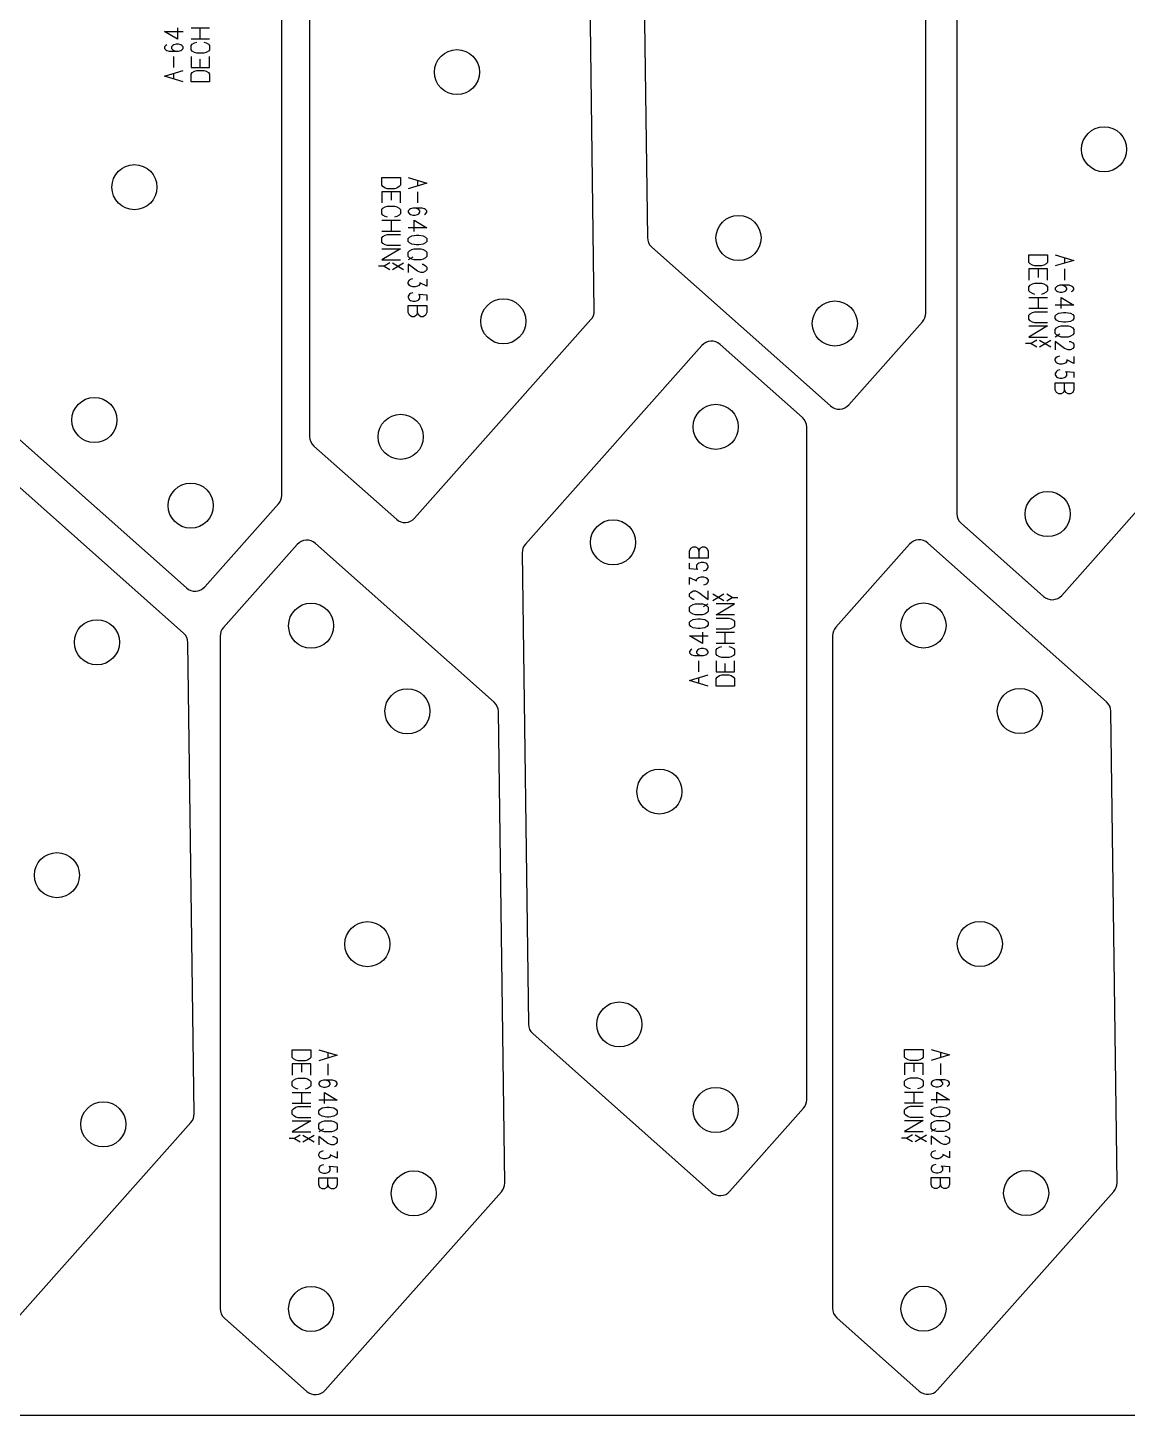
# Model space of a CAD drawing. Header units: millimetres. Extents: x 0 to 2500, y 0 to 1253.
# Drawn here: x 1592 to 2019, y 0 to 538 of the extents above; entities that cross this region are included whole.
import ezdxf

# ---------------------------------------------------------------- set-up
doc = ezdxf.new("R2010")
doc.units = ezdxf.units.MM
doc.layers.add('PARTS', color=4, linetype='CONTINUOUS')
doc.layers.add('PLATE', color=2, linetype='CONTINUOUS')

msp = doc.modelspace()

# ---------------------------------------------------------------- linework, layer by layer
at = {"layer": 'PARTS'}
for p, q in [((1940.86, 427.68), (1940.86, 688.68)), ((1701.78, 640.87), (1701.78, 379.86)), ((1830.45, 639.95), (1832.86, 457.01)), ((1690.93, 357.01), (1690.93, 618.01)), ((1812.19, 428.59), (1809.78, 611.53)), ((1952.87, 610.91), (1952.87, 349.9)), ((1650.44, 534.1), (1645.49, 537.07)), ((1645.49, 537.07), (1652.69, 537.07)), ((1650.44, 538.42), (1650.44, 534.1)), ((1655.75, 538.42), (1662.95, 538.42)), ((1662.95, 534.1), (1655.75, 534.1)), ((1659.35, 534.1), (1659.35, 538.42)), ((1645.94, 531.55), (1645.49, 531.01)), ((1645.49, 531.01), (1645.49, 530.47)), ((1645.49, 530.47), (1645.94, 529.93)), ((1646.39, 531.82), (1645.94, 531.55)), ((1645.94, 529.93), (1646.39, 529.66)), ((1646.39, 529.66), (1647.29, 529.39)), ((1647.29, 529.39), (1650.89, 529.39)), ((1648.64, 531.55), (1648.19, 531.01)), ((1648.19, 531.01), (1648.19, 530.47)), ((1648.19, 530.47), (1648.64, 529.93)), ((1649.09, 531.82), (1648.64, 531.55)), ((1648.64, 529.93), (1649.09, 529.66)), ((1649.99, 532.09), (1649.09, 531.82)), ((1649.09, 529.66), (1649.99, 529.39)), ((1650.89, 532.09), (1649.99, 532.09)), ((1651.79, 531.82), (1650.89, 532.09)), ((1650.89, 529.39), (1651.79, 529.66)), ((1652.24, 531.55), (1651.79, 531.82)), ((1651.79, 529.66), (1652.24, 529.93)), ((1652.69, 531.01), (1652.24, 531.55)), ((1652.24, 529.93), (1652.69, 530.47)), ((1652.69, 530.47), (1652.69, 531.01)), ((1655.75, 531.55), (1656.2, 532.09)), ((1655.75, 529.93), (1655.75, 531.55)), ((1656.2, 529.39), (1655.75, 529.93)), ((1656.2, 532.09), (1657.1, 532.63)), ((1657.1, 528.85), (1656.2, 529.39)), ((1657.1, 532.63), (1658, 532.9)), ((1658, 528.58), (1657.1, 528.85)), ((1660.7, 528.58), (1658, 528.58)), ((1660.7, 532.9), (1661.6, 532.63)), ((1661.6, 528.85), (1660.7, 528.58)), ((1661.6, 532.63), (1662.5, 532.09)), ((1662.5, 529.39), (1661.6, 528.85)), ((1662.5, 532.09), (1662.95, 531.55)), ((1662.95, 529.93), (1662.5, 529.39)), ((1662.95, 531.55), (1662.95, 529.93)), ((1649.09, 523.06), (1649.09, 527.38)), ((1655.75, 527.38), (1655.75, 523.06)), ((1655.75, 523.06), (1662.95, 523.06)), ((1659.35, 523.06), (1659.35, 526.3)), ((1662.95, 523.06), (1662.95, 527.38)), ((1645.49, 519.7), (1652.69, 521.86)), ((1652.69, 517.54), (1645.49, 519.7)), ((1649.09, 518.62), (1649.09, 520.78)), ((1655.75, 520.51), (1656.2, 521.05)), ((1655.75, 517.54), (1655.75, 520.51)), ((1662.95, 517.54), (1655.75, 517.54)), ((1656.2, 521.05), (1657.1, 521.59)), ((1657.1, 521.59), (1658, 521.86)), ((1658, 521.86), (1660.7, 521.86)), ((1660.7, 521.86), (1661.6, 521.59)), ((1661.6, 521.59), (1662.5, 521.05)), ((1662.5, 521.05), (1662.95, 520.51)), ((1662.95, 520.51), (1662.95, 517.54)), ((1729.77, 477.36), (1729.77, 480.33)), ((1729.77, 480.33), (1736.97, 480.33)), ((1736.97, 480.33), (1736.97, 477.36)), ((1740.03, 480.33), (1747.23, 478.17)), ((1743.63, 479.25), (1743.63, 477.09)), ((1730.22, 476.82), (1729.77, 477.36)), ((1736.97, 474.81), (1729.77, 474.81)), ((1729.77, 474.81), (1729.77, 470.49)), ((1731.12, 476.28), (1730.22, 476.82)), ((1732.02, 476.01), (1731.12, 476.28)), ((1734.72, 476.01), (1732.02, 476.01)), ((1733.37, 474.81), (1733.37, 471.57)), ((1735.62, 476.28), (1734.72, 476.01)), ((1736.52, 476.82), (1735.62, 476.28)), ((1736.97, 477.36), (1736.52, 476.82)), ((1736.97, 470.49), (1736.97, 474.81)), ((1747.23, 478.17), (1740.03, 476.01)), ((1743.63, 474.81), (1743.63, 470.49)), ((1729.77, 467.94), (1730.22, 468.48)), ((1730.22, 468.48), (1731.12, 469.02)), ((1731.12, 469.02), (1732.02, 469.29)), ((1732.02, 469.29), (1734.72, 469.29)), ((1734.72, 469.29), (1735.62, 469.02)), ((1735.62, 469.02), (1736.52, 468.48)), ((1736.52, 468.48), (1736.97, 467.94)), ((1741.83, 468.48), (1740.93, 468.21)), ((1745.43, 468.48), (1741.83, 468.48)), ((1743.63, 468.21), (1742.73, 468.48)), ((1746.33, 468.21), (1745.43, 468.48)), ((1729.77, 466.32), (1729.77, 467.94)), ((1730.22, 465.78), (1729.77, 466.32)), ((1729.77, 463.77), (1736.97, 463.77)), ((1731.12, 465.24), (1730.22, 465.78)), ((1732.02, 464.97), (1731.12, 465.24)), ((1733.37, 463.77), (1733.37, 459.45)), ((1735.62, 465.24), (1734.72, 464.97)), ((1736.52, 465.78), (1735.62, 465.24)), ((1736.97, 466.32), (1736.52, 465.78)), ((1736.97, 467.94), (1736.97, 466.32)), ((1740.48, 467.94), (1740.03, 467.4)), ((1740.03, 467.4), (1740.03, 466.86)), ((1740.03, 466.86), (1740.48, 466.32)), ((1740.93, 468.21), (1740.48, 467.94)), ((1740.48, 466.32), (1740.93, 466.05)), ((1740.93, 466.05), (1741.83, 465.78)), ((1741.83, 465.78), (1742.73, 465.78)), ((1742.28, 459.45), (1742.28, 463.77)), ((1742.28, 463.77), (1747.23, 460.8)), ((1742.73, 465.78), (1743.63, 466.05)), ((1744.08, 467.94), (1743.63, 468.21)), ((1743.63, 466.05), (1744.08, 466.32)), ((1744.53, 467.4), (1744.08, 467.94)), ((1744.08, 466.32), (1744.53, 466.86)), ((1744.53, 466.86), (1744.53, 467.4)), ((1746.78, 467.94), (1746.33, 468.21)), ((1746.33, 466.05), (1746.78, 466.32)), ((1747.23, 467.4), (1746.78, 467.94)), ((1746.78, 466.32), (1747.23, 466.86)), ((1747.23, 466.86), (1747.23, 467.4)), ((1736.97, 459.45), (1729.77, 459.45)), ((1730.22, 457.44), (1731.12, 457.98)), ((1731.12, 457.98), (1732.02, 458.25)), ((1732.02, 458.25), (1736.97, 458.25)), ((1747.23, 460.8), (1740.03, 460.8)), ((1740.48, 457.17), (1741.38, 457.71)), ((1741.38, 457.71), (1743.18, 457.98)), ((1743.18, 457.98), (1744.08, 457.98)), ((1744.08, 457.98), (1745.88, 457.71)), ((1745.88, 457.71), (1746.78, 457.17)), ((1729.77, 456.9), (1730.22, 457.44)), ((1729.77, 455.28), (1729.77, 456.9)), ((1730.22, 454.74), (1729.77, 455.28)), ((1729.77, 452.73), (1736.97, 452.73)), ((1736.97, 452.73), (1729.77, 448.41)), ((1731.12, 454.2), (1730.22, 454.74)), ((1732.02, 453.93), (1731.12, 454.2)), ((1736.97, 453.93), (1732.02, 453.93)), ((1740.03, 456.63), (1740.48, 457.17)), ((1740.03, 455.55), (1740.03, 456.63)), ((1740.48, 455.01), (1740.03, 455.55)), ((1741.38, 454.47), (1740.48, 455.01)), ((1740.48, 451.92), (1741.38, 452.46)), ((1743.18, 454.2), (1741.38, 454.47)), ((1741.38, 452.46), (1742.28, 452.73)), ((1742.28, 452.73), (1744.98, 452.73)), ((1744.08, 454.2), (1743.18, 454.2)), ((1745.88, 454.47), (1744.08, 454.2)), ((1744.98, 452.73), (1745.88, 452.46)), ((1746.78, 455.01), (1745.88, 454.47)), ((1745.88, 452.46), (1746.78, 451.92)), ((1746.78, 457.17), (1747.23, 456.63)), ((1747.23, 455.55), (1746.78, 455.01)), ((1747.23, 456.63), (1747.23, 455.55)), ((1834.54, 453.34), (1903.92, 391.72)), ((1729.77, 448.41), (1736.97, 448.41)), ((1732.83, 447.21), (1730.67, 445.91)), ((1733.91, 447.21), (1738.23, 444.62)), ((1733.91, 444.62), (1738.23, 447.21)), ((1740.03, 451.38), (1740.48, 451.92)), ((1740.03, 449.76), (1740.03, 451.38)), ((1740.48, 449.22), (1740.03, 449.76)), ((1741.83, 449.49), (1740.03, 448.41)), ((1741.38, 448.68), (1740.48, 449.22)), ((1742.28, 448.41), (1741.38, 448.68)), ((1744.98, 448.41), (1742.28, 448.41)), ((1745.88, 448.68), (1744.98, 448.41)), ((1746.78, 449.22), (1745.88, 448.68)), ((1746.78, 451.92), (1747.23, 451.38)), ((1747.23, 449.76), (1746.78, 449.22)), ((1747.23, 451.38), (1747.23, 449.76)), ((1980.85, 447.4), (1980.85, 450.37)), ((1980.85, 450.37), (1988.05, 450.37)), ((1981.3, 446.86), (1980.85, 447.4)), ((1988.05, 447.4), (1987.6, 446.86)), ((1988.05, 450.37), (1988.05, 447.4)), ((1991.11, 450.37), (1998.31, 448.21)), ((1998.31, 448.21), (1991.11, 446.05)), ((1994.71, 449.29), (1994.71, 447.13)), ((1730.67, 445.91), (1728.51, 445.91)), ((1730.67, 445.91), (1732.83, 444.62)), ((1743.63, 443.97), (1740.03, 446.67)), ((1740.03, 446.67), (1740.03, 443.43)), ((1744.98, 443.43), (1743.63, 443.97)), ((1745.88, 443.43), (1744.98, 443.43)), ((1745.43, 446.67), (1745.88, 446.67)), ((1745.88, 446.67), (1746.78, 446.13)), ((1746.78, 443.97), (1745.88, 443.43)), ((1746.78, 446.13), (1747.23, 445.59)), ((1747.23, 444.51), (1746.78, 443.97)), ((1747.23, 445.59), (1747.23, 444.51)), ((1988.05, 444.85), (1980.85, 444.85)), ((1980.85, 444.85), (1980.85, 440.53)), ((1982.2, 446.32), (1981.3, 446.86)), ((1983.1, 446.05), (1982.2, 446.32)), ((1985.8, 446.05), (1983.1, 446.05)), ((1984.45, 444.85), (1984.45, 441.61)), ((1986.7, 446.32), (1985.8, 446.05)), ((1987.6, 446.86), (1986.7, 446.32)), ((1988.05, 440.53), (1988.05, 444.85)), ((1994.71, 444.85), (1994.71, 440.53)), ((1740.03, 439.8), (1740.48, 440.61)), ((1740.03, 439.26), (1740.03, 439.8)), ((1740.48, 438.45), (1740.03, 439.26)), ((1740.48, 440.61), (1740.93, 440.88)), ((1740.93, 438.18), (1740.48, 438.45)), ((1740.93, 440.88), (1741.83, 441.15)), ((1741.83, 437.91), (1740.93, 438.18)), ((1742.73, 437.91), (1741.83, 437.91)), ((1743.63, 438.18), (1742.73, 437.91)), ((1744.08, 438.45), (1743.63, 438.18)), ((1744.53, 438.99), (1744.08, 438.45)), ((1747.23, 438.18), (1744.53, 439.53)), ((1744.53, 439.53), (1744.53, 438.99)), ((1747.23, 440.88), (1747.23, 438.18)), ((1980.85, 437.98), (1981.3, 438.52)), ((1980.85, 436.36), (1980.85, 437.98)), ((1981.3, 435.82), (1980.85, 436.36)), ((1981.3, 438.52), (1982.2, 439.06)), ((1982.2, 439.06), (1983.1, 439.33)), ((1983.1, 439.33), (1985.8, 439.33)), ((1985.8, 439.33), (1986.7, 439.06)), ((1986.7, 439.06), (1987.6, 438.52)), ((1987.6, 438.52), (1988.05, 437.98)), ((1988.05, 436.36), (1987.6, 435.82)), ((1988.05, 437.98), (1988.05, 436.36)), ((1991.56, 437.98), (1991.11, 437.44)), ((1991.11, 437.44), (1991.11, 436.9)), ((1991.11, 436.9), (1991.56, 436.36)), ((1992.01, 438.25), (1991.56, 437.98)), ((1991.56, 436.36), (1992.01, 436.09)), ((1992.91, 438.52), (1992.01, 438.25)), ((1996.51, 438.52), (1992.91, 438.52)), ((1994.71, 438.25), (1993.81, 438.52)), ((1995.16, 437.98), (1994.71, 438.25)), ((1994.71, 436.09), (1995.16, 436.36)), ((1995.61, 437.44), (1995.16, 437.98)), ((1995.16, 436.36), (1995.61, 436.9)), ((1995.61, 436.9), (1995.61, 437.44)), ((1997.41, 438.25), (1996.51, 438.52)), ((1997.86, 437.98), (1997.41, 438.25)), ((1997.41, 436.09), (1997.86, 436.36)), ((1998.31, 437.44), (1997.86, 437.98)), ((1997.86, 436.36), (1998.31, 436.9)), ((1998.31, 436.9), (1998.31, 437.44)), ((1740.48, 435.09), (1740.03, 434.28)), ((1740.03, 434.28), (1740.03, 433.74)), ((1740.03, 433.74), (1740.48, 432.93)), ((1740.93, 435.36), (1740.48, 435.09)), ((1740.48, 432.93), (1740.93, 432.66)), ((1741.83, 435.63), (1740.93, 435.36)), ((1740.93, 432.66), (1741.83, 432.39)), ((1741.83, 432.39), (1742.73, 432.39)), ((1742.73, 432.39), (1743.63, 432.66)), ((1743.63, 432.66), (1744.08, 432.93)), ((1744.53, 434.55), (1744.08, 435.09)), ((1744.08, 435.09), (1747.23, 434.82)), ((1744.08, 432.93), (1744.53, 433.47)), ((1744.53, 433.47), (1744.53, 434.55)), ((1747.23, 434.82), (1747.23, 432.66)), ((1980.85, 433.81), (1988.05, 433.81)), ((1982.2, 435.28), (1981.3, 435.82)), ((1983.1, 435.01), (1982.2, 435.28)), ((1984.45, 433.81), (1984.45, 429.49)), ((1986.7, 435.28), (1985.8, 435.01)), ((1987.6, 435.82), (1986.7, 435.28)), ((1998.31, 430.84), (1991.11, 430.84)), ((1992.01, 436.09), (1992.91, 435.82)), ((1992.91, 435.82), (1993.81, 435.82)), ((1993.36, 429.49), (1993.36, 433.81)), ((1993.36, 433.81), (1998.31, 430.84)), ((1993.81, 435.82), (1994.71, 436.09)), ((1740.03, 430.65), (1747.23, 430.65)), ((1740.03, 427.95), (1740.03, 430.65)), ((1740.48, 426.87), (1740.03, 427.95)), ((1741.38, 426.33), (1740.48, 426.87)), ((1742.28, 426.33), (1741.38, 426.33)), ((1743.18, 426.87), (1742.28, 426.33)), ((1743.63, 427.95), (1743.18, 426.87)), ((1743.63, 427.95), (1743.63, 430.65)), ((1744.08, 426.87), (1743.63, 427.95)), ((1744.98, 426.33), (1744.08, 426.87)), ((1745.88, 426.33), (1744.98, 426.33)), ((1746.78, 426.87), (1745.88, 426.33)), ((1747.23, 427.95), (1746.78, 426.87)), ((1747.23, 430.65), (1747.23, 427.95)), ((1988.05, 429.49), (1980.85, 429.49)), ((1980.85, 426.94), (1981.3, 427.48)), ((1980.85, 425.32), (1980.85, 426.94)), ((1981.3, 427.48), (1982.2, 428.02)), ((1982.2, 428.02), (1983.1, 428.29)), ((1983.1, 428.29), (1988.05, 428.29)), ((1991.11, 426.67), (1991.56, 427.21)), ((1991.11, 425.59), (1991.11, 426.67)), ((1991.56, 425.05), (1991.11, 425.59)), ((1991.56, 427.21), (1992.46, 427.75)), ((1992.46, 427.75), (1994.26, 428.02)), ((1994.26, 428.02), (1995.16, 428.02)), ((1995.16, 428.02), (1996.96, 427.75)), ((1996.96, 427.75), (1997.86, 427.21)), ((1997.86, 427.21), (1998.31, 426.67)), ((1998.31, 425.59), (1997.86, 425.05)), ((1998.31, 426.67), (1998.31, 425.59)), ((1742.49, 348.15), (1810.93, 425.2)), ((1910.98, 392.13), (1939.6, 424.36)), ((1981.3, 424.78), (1980.85, 425.32)), ((1980.85, 422.77), (1988.05, 422.77)), ((1988.05, 422.77), (1980.85, 418.45)), ((1982.2, 424.24), (1981.3, 424.78)), ((1983.1, 423.97), (1982.2, 424.24)), ((1988.05, 423.97), (1983.1, 423.97)), ((1991.11, 421.42), (1991.56, 421.96)), ((1991.11, 419.8), (1991.11, 421.42)), ((1992.46, 424.51), (1991.56, 425.05)), ((1991.56, 421.96), (1992.46, 422.5)), ((1994.26, 424.24), (1992.46, 424.51)), ((1992.46, 422.5), (1993.36, 422.77)), ((1993.36, 422.77), (1996.06, 422.77)), ((1995.16, 424.24), (1994.26, 424.24)), ((1996.96, 424.51), (1995.16, 424.24)), ((1996.06, 422.77), (1996.96, 422.5)), ((1997.86, 425.05), (1996.96, 424.51)), ((1996.96, 422.5), (1997.86, 421.96)), ((1997.86, 421.96), (1998.31, 421.42)), ((1998.31, 421.42), (1998.31, 419.8)), ((1853.94, 415.17), (1785.5, 338.11)), ((1892.97, 387.19), (1861, 415.58)), ((1981.75, 415.96), (1979.59, 415.96)), ((1980.85, 418.45), (1988.05, 418.45)), ((1983.91, 417.25), (1981.75, 415.96)), ((1981.75, 415.96), (1983.91, 414.66)), ((1984.99, 417.25), (1989.31, 414.66)), ((1984.99, 414.66), (1989.31, 417.25)), ((1991.56, 419.26), (1991.11, 419.8)), ((1992.91, 419.53), (1991.11, 418.45)), ((1994.71, 414.01), (1991.11, 416.71)), ((1991.11, 416.71), (1991.11, 413.47)), ((1992.46, 418.72), (1991.56, 419.26)), ((1993.36, 418.45), (1992.46, 418.72)), ((1996.06, 418.45), (1993.36, 418.45)), ((1996.96, 418.72), (1996.06, 418.45)), ((1996.51, 416.71), (1996.96, 416.71)), ((1997.86, 419.26), (1996.96, 418.72)), ((1996.96, 416.71), (1997.86, 416.17)), ((1998.31, 419.8), (1997.86, 419.26)), ((1997.86, 416.17), (1998.31, 415.63)), ((1998.31, 415.63), (1998.31, 414.55)), ((1991.11, 409.84), (1991.56, 410.65)), ((1991.11, 409.3), (1991.11, 409.84)), ((1991.56, 408.49), (1991.11, 409.3)), ((1991.56, 410.65), (1992.01, 410.92)), ((1992.01, 410.92), (1992.91, 411.19)), ((1996.06, 413.47), (1994.71, 414.01)), ((1998.31, 408.22), (1995.61, 409.57)), ((1995.61, 409.57), (1995.61, 409.03)), ((1996.96, 413.47), (1996.06, 413.47)), ((1997.86, 414.01), (1996.96, 413.47)), ((1998.31, 414.55), (1997.86, 414.01)), ((1998.31, 410.92), (1998.31, 408.22)), ((1991.56, 405.13), (1991.11, 404.32)), ((1991.11, 404.32), (1991.11, 403.78)), ((1992.01, 408.22), (1991.56, 408.49)), ((1992.01, 405.4), (1991.56, 405.13)), ((1992.91, 407.95), (1992.01, 408.22)), ((1992.91, 405.67), (1992.01, 405.4)), ((1993.81, 407.95), (1992.91, 407.95)), ((1994.71, 408.22), (1993.81, 407.95)), ((1995.16, 408.49), (1994.71, 408.22)), ((1995.61, 409.03), (1995.16, 408.49)), ((1995.61, 404.59), (1995.16, 405.13)), ((1995.16, 405.13), (1998.31, 404.86)), ((1995.61, 403.51), (1995.61, 404.59)), ((1998.31, 404.86), (1998.31, 402.7)), ((1991.11, 403.78), (1991.56, 402.97)), ((1991.11, 400.69), (1998.31, 400.69)), ((1991.11, 397.99), (1991.11, 400.69)), ((1991.56, 402.97), (1992.01, 402.7)), ((1992.01, 402.7), (1992.91, 402.43)), ((1992.91, 402.43), (1993.81, 402.43)), ((1993.81, 402.43), (1994.71, 402.7)), ((1994.71, 402.7), (1995.16, 402.97)), ((1994.71, 397.99), (1994.71, 400.69)), ((1995.16, 402.97), (1995.61, 403.51)), ((1998.31, 400.69), (1998.31, 397.99)), ((1991.56, 396.91), (1991.11, 397.99)), ((1992.46, 396.37), (1991.56, 396.91)), ((1993.36, 396.37), (1992.46, 396.37)), ((1994.26, 396.91), (1993.36, 396.37)), ((1993.57, 318.19), (2062.02, 395.24)), ((1994.71, 397.99), (1994.26, 396.91)), ((1995.16, 396.91), (1994.71, 397.99)), ((1996.06, 396.37), (1995.16, 396.91)), ((1996.96, 396.37), (1996.06, 396.37)), ((1997.86, 396.91), (1996.96, 396.37)), ((1998.31, 397.99), (1997.86, 396.91)), ((1584.61, 382.67), (1653.99, 321.05)), ((1894.65, 122.45), (1894.65, 383.45)), ((1703.46, 376.12), (1735.43, 347.73)), ((1652.89, 303.55), (1583.51, 365.17)), ((1661.05, 321.46), (1689.67, 353.69)), ((1954.55, 346.17), (1986.51, 317.77)), ((1696.93, 337.95), (1668.31, 305.73)), ((1773.36, 276.75), (1703.99, 338.37)), ((1784.24, 334.73), (1786.65, 151.79)), ((1849.2, 335.37), (1849.65, 336.45)), ((1849.2, 332.67), (1849.2, 335.37)), ((1849.65, 336.45), (1850.55, 336.99)), ((1850.55, 336.99), (1851.45, 336.99)), ((1851.45, 336.99), (1852.35, 336.45)), ((1852.35, 336.45), (1852.8, 335.37)), ((1852.8, 335.37), (1853.25, 336.45)), ((1852.8, 335.37), (1852.8, 332.67)), ((1853.25, 336.45), (1854.15, 336.99)), ((1854.15, 336.99), (1855.05, 336.99)), ((1855.05, 336.99), (1855.95, 336.45)), ((1855.95, 336.45), (1856.4, 335.37)), ((1856.4, 335.37), (1856.4, 332.67)), ((1934.54, 338.07), (1905.92, 305.85)), ((2010.98, 276.86), (1941.6, 338.49)), ((1856.4, 332.67), (1849.2, 332.67)), ((1849.2, 328.5), (1849.2, 330.66)), ((1852.35, 328.23), (1849.2, 328.5)), ((1852.35, 330.39), (1851.9, 329.85)), ((1851.9, 329.85), (1851.9, 328.77)), ((1851.9, 328.77), (1852.35, 328.23)), ((1852.8, 330.66), (1852.35, 330.39)), ((1853.7, 330.93), (1852.8, 330.66)), ((1854.6, 330.93), (1853.7, 330.93)), ((1855.5, 330.66), (1854.6, 330.93)), ((1855.95, 330.39), (1855.5, 330.66)), ((1856.4, 329.58), (1855.95, 330.39)), ((1855.95, 328.23), (1856.4, 329.04)), ((1856.4, 329.04), (1856.4, 329.58)), ((1849.2, 322.44), (1849.2, 325.14)), ((1849.2, 325.14), (1851.9, 323.79)), ((1851.9, 324.33), (1852.35, 324.87)), ((1851.9, 323.79), (1851.9, 324.33)), ((1852.35, 324.87), (1852.8, 325.14)), ((1852.8, 325.14), (1853.7, 325.41)), ((1853.7, 325.41), (1854.6, 325.41)), ((1854.6, 327.69), (1855.5, 327.96)), ((1854.6, 325.41), (1855.5, 325.14)), ((1855.5, 327.96), (1855.95, 328.23)), ((1855.5, 325.14), (1855.95, 324.87)), ((1855.95, 324.87), (1856.4, 324.06)), ((1856.4, 323.52), (1855.95, 322.71)), ((1856.4, 324.06), (1856.4, 323.52)), ((1849.2, 318.81), (1849.65, 319.35)), ((1849.2, 317.73), (1849.2, 318.81)), ((1849.65, 317.19), (1849.2, 317.73)), ((1849.65, 319.35), (1850.55, 319.89)), ((1850.55, 319.89), (1851.45, 319.89)), ((1851.45, 319.89), (1852.8, 319.35)), ((1852.8, 319.35), (1856.4, 316.65)), ((1855.5, 322.44), (1854.6, 322.17)), ((1855.95, 322.71), (1855.5, 322.44)), ((1856.4, 316.65), (1856.4, 319.89)), ((1862.52, 316.11), (1858.2, 318.7)), ((1862.52, 318.7), (1858.2, 316.11)), ((1865.76, 317.4), (1863.6, 318.7)), ((1849.2, 313.56), (1849.65, 314.1)), ((1849.2, 311.94), (1849.2, 313.56)), ((1850.55, 316.65), (1849.65, 317.19)), ((1849.65, 314.1), (1850.55, 314.64)), ((1851, 316.65), (1850.55, 316.65)), ((1850.55, 314.64), (1851.45, 314.91)), ((1851.45, 314.91), (1854.15, 314.91)), ((1854.15, 314.91), (1855.05, 314.64)), ((1854.6, 313.83), (1856.4, 314.91)), ((1855.05, 314.64), (1855.95, 314.1)), ((1855.95, 314.1), (1856.4, 313.56)), ((1856.4, 313.56), (1856.4, 311.94)), ((1859.46, 310.59), (1866.66, 314.91)), ((1866.66, 314.91), (1859.46, 314.91)), ((1863.6, 316.11), (1865.76, 317.4)), ((1865.76, 317.4), (1867.92, 317.4)), ((1849.65, 311.4), (1849.2, 311.94)), ((1849.2, 307.77), (1849.65, 308.31)), ((1849.2, 306.69), (1849.2, 307.77)), ((1850.55, 310.86), (1849.65, 311.4)), ((1849.65, 308.31), (1850.55, 308.85)), ((1851.45, 310.59), (1850.55, 310.86)), ((1850.55, 308.85), (1852.35, 309.12)), ((1854.15, 310.59), (1851.45, 310.59)), ((1852.35, 309.12), (1853.25, 309.12)), ((1853.25, 309.12), (1855.05, 308.85)), ((1855.05, 310.86), (1854.15, 310.59)), ((1855.95, 311.4), (1855.05, 310.86)), ((1855.05, 308.85), (1855.95, 308.31)), ((1856.4, 311.94), (1855.95, 311.4)), ((1855.95, 308.31), (1856.4, 307.77)), ((1856.4, 307.77), (1856.4, 306.69)), ((1866.66, 310.59), (1859.46, 310.59)), ((1859.46, 309.39), (1864.41, 309.39)), ((1864.41, 309.39), (1865.31, 309.12)), ((1865.31, 309.12), (1866.21, 308.58)), ((1866.21, 308.58), (1866.66, 308.04)), ((1866.66, 308.04), (1866.66, 306.42)), ((1667.04, 302.41), (1667.04, 41.41)), ((1849.65, 306.15), (1849.2, 306.69)), ((1854.15, 299.55), (1849.2, 302.52)), ((1849.2, 302.52), (1856.4, 302.52)), ((1850.55, 305.61), (1849.65, 306.15)), ((1852.35, 305.34), (1850.55, 305.61)), ((1853.25, 305.34), (1852.35, 305.34)), ((1855.05, 305.61), (1853.25, 305.34)), ((1854.15, 303.87), (1854.15, 299.55)), ((1855.95, 306.15), (1855.05, 305.61)), ((1856.4, 306.69), (1855.95, 306.15)), ((1864.41, 305.07), (1859.46, 305.07)), ((1859.46, 303.87), (1866.66, 303.87)), ((1863.06, 299.55), (1863.06, 303.87)), ((1865.31, 305.34), (1864.41, 305.07)), ((1866.21, 305.88), (1865.31, 305.34)), ((1866.66, 306.42), (1866.21, 305.88)), ((1904.66, 302.53), (1904.66, 41.52)), ((1656.97, 116.93), (1654.56, 299.87)), ((1849.65, 297), (1849.2, 296.46)), ((1849.2, 296.46), (1849.2, 295.92)), ((1850.1, 297.27), (1849.65, 297)), ((1852.35, 297), (1851.9, 296.46)), ((1851.9, 296.46), (1851.9, 295.92)), ((1852.8, 297.27), (1852.35, 297)), ((1853.7, 297.54), (1852.8, 297.27)), ((1854.6, 297.54), (1853.7, 297.54)), ((1855.5, 297.27), (1854.6, 297.54)), ((1855.95, 297), (1855.5, 297.27)), ((1856.4, 296.46), (1855.95, 297)), ((1856.4, 295.92), (1856.4, 296.46)), ((1866.66, 299.55), (1859.46, 299.55)), ((1859.46, 297), (1859.91, 297.54)), ((1859.46, 295.38), (1859.46, 297)), ((1859.91, 297.54), (1860.81, 298.08)), ((1860.81, 298.08), (1861.71, 298.35)), ((1864.41, 298.35), (1865.31, 298.08)), ((1865.31, 298.08), (1866.21, 297.54)), ((1866.21, 297.54), (1866.66, 297)), ((1866.66, 297), (1866.66, 295.38)), ((1849.2, 295.92), (1849.65, 295.38)), ((1849.65, 295.38), (1850.1, 295.11)), ((1850.1, 295.11), (1851, 294.84)), ((1851, 294.84), (1854.6, 294.84)), ((1851.9, 295.92), (1852.35, 295.38)), ((1852.35, 295.38), (1852.8, 295.11)), ((1852.8, 295.11), (1853.7, 294.84)), ((1852.8, 288.51), (1852.8, 292.83)), ((1854.6, 294.84), (1855.5, 295.11)), ((1855.5, 295.11), (1855.95, 295.38)), ((1855.95, 295.38), (1856.4, 295.92)), ((1859.91, 294.84), (1859.46, 295.38)), ((1859.46, 292.83), (1859.46, 288.51)), ((1860.81, 294.3), (1859.91, 294.84)), ((1861.71, 294.03), (1860.81, 294.3)), ((1864.41, 294.03), (1861.71, 294.03)), ((1863.06, 288.51), (1863.06, 291.75)), ((1865.31, 294.3), (1864.41, 294.03)), ((1866.21, 294.84), (1865.31, 294.3)), ((1866.66, 295.38), (1866.21, 294.84)), ((1866.66, 288.51), (1866.66, 292.83)), ((1849.2, 285.15), (1856.4, 287.31)), ((1852.8, 284.07), (1852.8, 286.23)), ((1859.46, 288.51), (1866.66, 288.51)), ((1859.46, 285.96), (1859.91, 286.5)), ((1859.46, 282.99), (1859.46, 285.96)), ((1859.91, 286.5), (1860.81, 287.04)), ((1860.81, 287.04), (1861.71, 287.31)), ((1861.71, 287.31), (1864.41, 287.31)), ((1864.41, 287.31), (1865.31, 287.04)), ((1865.31, 287.04), (1866.21, 286.5)), ((1866.21, 286.5), (1866.66, 285.96)), ((1866.66, 285.96), (1866.66, 282.99)), ((1856.4, 282.99), (1849.2, 285.15)), ((1866.66, 282.99), (1859.46, 282.99)), ((1777.45, 90.13), (1775.04, 273.08)), ((2015.06, 90.25), (2012.65, 273.19)), ((1788.33, 148.11), (1857.7, 86.49)), ((1695.03, 138.9), (1695.03, 141.87)), ((1695.03, 141.87), (1702.23, 141.87)), ((1702.23, 141.87), (1702.23, 138.9)), ((1705.29, 141.87), (1712.49, 139.71)), ((1708.89, 140.79), (1708.89, 138.63)), ((1932.64, 139.02), (1932.64, 141.99)), ((1932.64, 141.99), (1939.84, 141.99)), ((1939.84, 141.99), (1939.84, 139.02)), ((1942.9, 141.99), (1950.1, 139.83)), ((1946.5, 140.91), (1946.5, 138.75)), ((1695.48, 138.36), (1695.03, 138.9)), ((1702.23, 136.35), (1695.03, 136.35)), ((1695.03, 136.35), (1695.03, 132.03)), ((1696.38, 137.82), (1695.48, 138.36)), ((1697.28, 137.55), (1696.38, 137.82)), ((1699.98, 137.55), (1697.28, 137.55)), ((1698.63, 136.35), (1698.63, 133.11)), ((1700.88, 137.82), (1699.98, 137.55)), ((1701.78, 138.36), (1700.88, 137.82)), ((1702.23, 138.9), (1701.78, 138.36)), ((1702.23, 132.03), (1702.23, 136.35)), ((1712.49, 139.71), (1705.29, 137.55)), ((1708.89, 136.35), (1708.89, 132.03)), ((1933.09, 138.48), (1932.64, 139.02)), ((1939.84, 136.47), (1932.64, 136.47)), ((1932.64, 136.47), (1932.64, 132.15)), ((1933.99, 137.94), (1933.09, 138.48)), ((1934.89, 137.67), (1933.99, 137.94)), ((1937.59, 137.67), (1934.89, 137.67)), ((1936.24, 136.47), (1936.24, 133.23)), ((1938.49, 137.94), (1937.59, 137.67)), ((1939.39, 138.48), (1938.49, 137.94)), ((1939.84, 139.02), (1939.39, 138.48)), ((1939.84, 132.15), (1939.84, 136.47)), ((1950.1, 139.83), (1942.9, 137.67)), ((1946.5, 136.47), (1946.5, 132.15)), ((1695.03, 129.48), (1695.48, 130.02)), ((1695.03, 127.86), (1695.03, 129.48)), ((1695.48, 130.02), (1696.38, 130.56)), ((1696.38, 130.56), (1697.28, 130.83)), ((1697.28, 130.83), (1699.98, 130.83)), ((1699.98, 130.83), (1700.88, 130.56)), ((1700.88, 130.56), (1701.78, 130.02)), ((1701.78, 130.02), (1702.23, 129.48)), ((1702.23, 129.48), (1702.23, 127.86)), ((1705.74, 129.48), (1705.29, 128.94)), ((1706.19, 129.75), (1705.74, 129.48)), ((1707.09, 130.02), (1706.19, 129.75)), ((1710.69, 130.02), (1707.09, 130.02)), ((1708.89, 129.75), (1707.99, 130.02)), ((1709.34, 129.48), (1708.89, 129.75)), ((1709.79, 128.94), (1709.34, 129.48)), ((1711.59, 129.75), (1710.69, 130.02)), ((1712.04, 129.48), (1711.59, 129.75)), ((1712.49, 128.94), (1712.04, 129.48)), ((1932.64, 129.6), (1933.09, 130.14)), ((1932.64, 127.98), (1932.64, 129.6)), ((1933.09, 130.14), (1933.99, 130.68)), ((1933.99, 130.68), (1934.89, 130.95)), ((1934.89, 130.95), (1937.59, 130.95)), ((1937.59, 130.95), (1938.49, 130.68)), ((1938.49, 130.68), (1939.39, 130.14)), ((1939.39, 130.14), (1939.84, 129.6)), ((1939.84, 129.6), (1939.84, 127.98)), ((1943.35, 129.6), (1942.9, 129.06)), ((1943.8, 129.87), (1943.35, 129.6)), ((1944.7, 130.14), (1943.8, 129.87)), ((1948.3, 130.14), (1944.7, 130.14)), ((1946.5, 129.87), (1945.6, 130.14)), ((1946.95, 129.6), (1946.5, 129.87)), ((1947.4, 129.06), (1946.95, 129.6)), ((1949.2, 129.87), (1948.3, 130.14)), ((1949.65, 129.6), (1949.2, 129.87)), ((1950.1, 129.06), (1949.65, 129.6)), ((1695.48, 127.32), (1695.03, 127.86)), ((1695.03, 125.31), (1702.23, 125.31)), ((1696.38, 126.78), (1695.48, 127.32)), ((1697.28, 126.51), (1696.38, 126.78)), ((1698.63, 125.31), (1698.63, 120.99)), ((1700.88, 126.78), (1699.98, 126.51)), ((1701.78, 127.32), (1700.88, 126.78)), ((1702.23, 127.86), (1701.78, 127.32)), ((1705.29, 128.94), (1705.29, 128.4)), ((1705.29, 128.4), (1705.74, 127.86)), ((1705.74, 127.86), (1706.19, 127.59)), ((1706.19, 127.59), (1707.09, 127.32)), ((1707.09, 127.32), (1707.99, 127.32)), ((1707.54, 120.99), (1707.54, 125.31)), ((1707.54, 125.31), (1712.49, 122.34)), ((1707.99, 127.32), (1708.89, 127.59)), ((1708.89, 127.59), (1709.34, 127.86)), ((1709.34, 127.86), (1709.79, 128.4)), ((1709.79, 128.4), (1709.79, 128.94)), ((1711.59, 127.59), (1712.04, 127.86)), ((1712.04, 127.86), (1712.49, 128.4)), ((1712.49, 128.4), (1712.49, 128.94)), ((1933.09, 127.44), (1932.64, 127.98)), ((1932.64, 125.43), (1939.84, 125.43)), ((1933.99, 126.9), (1933.09, 127.44)), ((1934.89, 126.63), (1933.99, 126.9)), ((1936.24, 125.43), (1936.24, 121.11)), ((1938.49, 126.9), (1937.59, 126.63)), ((1939.39, 127.44), (1938.49, 126.9)), ((1939.84, 127.98), (1939.39, 127.44)), ((1942.9, 129.06), (1942.9, 128.52)), ((1942.9, 128.52), (1943.35, 127.98)), ((1943.35, 127.98), (1943.8, 127.71)), ((1943.8, 127.71), (1944.7, 127.44)), ((1944.7, 127.44), (1945.6, 127.44)), ((1945.15, 121.11), (1945.15, 125.43)), ((1945.15, 125.43), (1950.1, 122.46)), ((1945.6, 127.44), (1946.5, 127.71)), ((1946.5, 127.71), (1946.95, 127.98)), ((1946.95, 127.98), (1947.4, 128.52)), ((1947.4, 128.52), (1947.4, 129.06)), ((1949.2, 127.71), (1949.65, 127.98)), ((1949.65, 127.98), (1950.1, 128.52)), ((1950.1, 128.52), (1950.1, 129.06)), ((1702.23, 120.99), (1695.03, 120.99)), ((1695.03, 118.44), (1695.48, 118.98)), ((1695.48, 118.98), (1696.38, 119.52)), ((1696.38, 119.52), (1697.28, 119.79)), ((1697.28, 119.79), (1702.23, 119.79)), ((1712.49, 122.34), (1705.29, 122.34)), ((1705.29, 118.17), (1705.74, 118.71)), ((1705.74, 118.71), (1706.64, 119.25)), ((1706.64, 119.25), (1708.44, 119.52)), ((1708.44, 119.52), (1709.34, 119.52)), ((1709.34, 119.52), (1711.14, 119.25)), ((1711.14, 119.25), (1712.04, 118.71)), ((1712.04, 118.71), (1712.49, 118.17)), ((1864.76, 86.91), (1893.39, 119.13)), ((1939.84, 121.11), (1932.64, 121.11)), ((1932.64, 118.56), (1933.09, 119.1)), ((1932.64, 116.94), (1932.64, 118.56)), ((1933.09, 119.1), (1933.99, 119.64)), ((1933.99, 119.64), (1934.89, 119.91)), ((1934.89, 119.91), (1939.84, 119.91)), ((1950.1, 122.46), (1942.9, 122.46)), ((1942.9, 118.29), (1943.35, 118.83)), ((1943.35, 118.83), (1944.25, 119.37)), ((1944.25, 119.37), (1946.05, 119.64)), ((1946.05, 119.64), (1946.95, 119.64)), ((1946.95, 119.64), (1948.75, 119.37)), ((1948.75, 119.37), (1949.65, 118.83)), ((1949.65, 118.83), (1950.1, 118.29)), ((1587.27, 36.49), (1655.71, 113.55)), ((1695.03, 116.82), (1695.03, 118.44)), ((1695.48, 116.28), (1695.03, 116.82)), ((1695.03, 114.27), (1702.23, 114.27)), ((1702.23, 114.27), (1695.03, 109.95)), ((1696.38, 115.74), (1695.48, 116.28)), ((1697.28, 115.47), (1696.38, 115.74)), ((1702.23, 115.47), (1697.28, 115.47)), ((1705.29, 117.09), (1705.29, 118.17)), ((1705.74, 116.55), (1705.29, 117.09)), ((1705.29, 112.92), (1705.74, 113.46)), ((1706.64, 116.01), (1705.74, 116.55)), ((1705.74, 113.46), (1706.64, 114)), ((1708.44, 115.74), (1706.64, 116.01)), ((1706.64, 114), (1707.54, 114.27)), ((1707.54, 114.27), (1710.24, 114.27)), ((1709.34, 115.74), (1708.44, 115.74)), ((1711.14, 116.01), (1709.34, 115.74)), ((1710.24, 114.27), (1711.14, 114)), ((1712.04, 116.55), (1711.14, 116.01)), ((1711.14, 114), (1712.04, 113.46)), ((1712.49, 117.09), (1712.04, 116.55)), ((1712.04, 113.46), (1712.49, 112.92)), ((1712.49, 118.17), (1712.49, 117.09)), ((1933.09, 116.4), (1932.64, 116.94)), ((1932.64, 114.39), (1939.84, 114.39)), ((1939.84, 114.39), (1932.64, 110.07)), ((1933.99, 115.86), (1933.09, 116.4)), ((1934.89, 115.59), (1933.99, 115.86)), ((1939.84, 115.59), (1934.89, 115.59)), ((1942.9, 117.21), (1942.9, 118.29)), ((1943.35, 116.67), (1942.9, 117.21)), ((1942.9, 113.04), (1943.35, 113.58)), ((1944.25, 116.13), (1943.35, 116.67)), ((1943.35, 113.58), (1944.25, 114.12)), ((1946.05, 115.86), (1944.25, 116.13)), ((1944.25, 114.12), (1945.15, 114.39)), ((1945.15, 114.39), (1947.85, 114.39)), ((1946.95, 115.86), (1946.05, 115.86)), ((1948.75, 116.13), (1946.95, 115.86)), ((1947.85, 114.39), (1948.75, 114.12)), ((1949.65, 116.67), (1948.75, 116.13)), ((1948.75, 114.12), (1949.65, 113.58)), ((1950.1, 117.21), (1949.65, 116.67)), ((1949.65, 113.58), (1950.1, 113.04)), ((1950.1, 118.29), (1950.1, 117.21)), ((1695.03, 109.95), (1702.23, 109.95)), ((1698.09, 108.75), (1695.93, 107.46)), ((1699.17, 108.75), (1703.49, 106.16)), ((1699.17, 106.16), (1703.49, 108.75)), ((1705.29, 111.3), (1705.29, 112.92)), ((1705.74, 110.76), (1705.29, 111.3)), ((1707.09, 111.03), (1705.29, 109.95)), ((1708.89, 105.51), (1705.29, 108.21)), ((1705.29, 108.21), (1705.29, 104.97)), ((1706.64, 110.22), (1705.74, 110.76)), ((1707.54, 109.95), (1706.64, 110.22)), ((1710.24, 109.95), (1707.54, 109.95)), ((1711.14, 110.22), (1710.24, 109.95)), ((1710.69, 108.21), (1711.14, 108.21)), ((1712.04, 110.76), (1711.14, 110.22)), ((1711.14, 108.21), (1712.04, 107.67)), ((1712.49, 111.3), (1712.04, 110.76)), ((1712.49, 112.92), (1712.49, 111.3)), ((1932.64, 110.07), (1939.84, 110.07)), ((1935.7, 108.87), (1933.54, 107.57)), ((1936.78, 108.87), (1941.1, 106.28)), ((1936.78, 106.28), (1941.1, 108.87)), ((1942.9, 111.42), (1942.9, 113.04)), ((1943.35, 110.88), (1942.9, 111.42)), ((1944.7, 111.15), (1942.9, 110.07)), ((1946.5, 105.63), (1942.9, 108.33)), ((1942.9, 108.33), (1942.9, 105.09)), ((1944.25, 110.34), (1943.35, 110.88)), ((1945.15, 110.07), (1944.25, 110.34)), ((1947.85, 110.07), (1945.15, 110.07)), ((1948.75, 110.34), (1947.85, 110.07)), ((1948.3, 108.33), (1948.75, 108.33)), ((1949.65, 110.88), (1948.75, 110.34)), ((1948.75, 108.33), (1949.65, 107.79)), ((1950.1, 111.42), (1949.65, 110.88)), ((1949.65, 107.79), (1950.1, 107.25)), ((1950.1, 113.04), (1950.1, 111.42)), ((1695.93, 107.46), (1693.77, 107.46)), ((1695.93, 107.46), (1698.09, 106.16)), ((1705.74, 102.15), (1706.19, 102.42)), ((1706.19, 102.42), (1707.09, 102.69)), ((1710.24, 104.97), (1708.89, 105.51)), ((1711.14, 104.97), (1710.24, 104.97)), ((1712.04, 105.51), (1711.14, 104.97)), ((1712.04, 107.67), (1712.49, 107.13)), ((1712.49, 106.05), (1712.04, 105.51)), ((1712.49, 107.13), (1712.49, 106.05)), ((1712.49, 102.42), (1712.49, 99.72)), ((1933.54, 107.57), (1931.38, 107.57)), ((1933.54, 107.57), (1935.7, 106.28)), ((1943.35, 102.27), (1943.8, 102.54)), ((1943.8, 102.54), (1944.7, 102.81)), ((1947.85, 105.09), (1946.5, 105.63)), ((1948.75, 105.09), (1947.85, 105.09)), ((1949.65, 105.63), (1948.75, 105.09)), ((1950.1, 106.17), (1949.65, 105.63)), ((1950.1, 107.25), (1950.1, 106.17)), ((1950.1, 102.54), (1950.1, 99.84)), ((1705.29, 101.34), (1705.74, 102.15)), ((1705.29, 100.8), (1705.29, 101.34)), ((1705.74, 99.99), (1705.29, 100.8)), ((1706.19, 99.72), (1705.74, 99.99)), ((1707.09, 99.45), (1706.19, 99.72)), ((1707.09, 97.17), (1706.19, 96.9)), ((1707.99, 99.45), (1707.09, 99.45)), ((1708.89, 99.72), (1707.99, 99.45)), ((1709.34, 99.99), (1708.89, 99.72)), ((1709.79, 100.53), (1709.34, 99.99)), ((1712.49, 99.72), (1709.79, 101.07)), ((1709.79, 101.07), (1709.79, 100.53)), ((1942.9, 101.46), (1943.35, 102.27)), ((1942.9, 100.92), (1942.9, 101.46)), ((1943.35, 100.11), (1942.9, 100.92)), ((1943.8, 99.84), (1943.35, 100.11)), ((1943.8, 97.02), (1943.35, 96.75)), ((1944.7, 99.57), (1943.8, 99.84)), ((1944.7, 97.29), (1943.8, 97.02)), ((1945.6, 99.57), (1944.7, 99.57)), ((1946.5, 99.84), (1945.6, 99.57)), ((1946.95, 100.11), (1946.5, 99.84)), ((1947.4, 100.65), (1946.95, 100.11)), ((1950.1, 99.84), (1947.4, 101.19)), ((1947.4, 101.19), (1947.4, 100.65)), ((1705.74, 96.63), (1705.29, 95.82)), ((1705.29, 95.82), (1705.29, 95.28)), ((1705.29, 95.28), (1705.74, 94.47)), ((1705.29, 92.19), (1712.49, 92.19)), ((1705.29, 89.49), (1705.29, 92.19)), ((1706.19, 96.9), (1705.74, 96.63)), ((1705.74, 94.47), (1706.19, 94.2)), ((1706.19, 94.2), (1707.09, 93.93)), ((1707.09, 93.93), (1707.99, 93.93)), ((1707.99, 93.93), (1708.89, 94.2)), ((1708.89, 94.2), (1709.34, 94.47)), ((1708.89, 89.49), (1708.89, 92.19)), ((1709.79, 96.09), (1709.34, 96.63)), ((1709.34, 96.63), (1712.49, 96.36)), ((1709.34, 94.47), (1709.79, 95.01)), ((1709.79, 95.01), (1709.79, 96.09)), ((1712.49, 96.36), (1712.49, 94.2)), ((1712.49, 92.19), (1712.49, 89.49)), ((1943.35, 96.75), (1942.9, 95.94)), ((1942.9, 95.94), (1942.9, 95.4)), ((1942.9, 95.4), (1943.35, 94.59)), ((1942.9, 92.31), (1950.1, 92.31)), ((1942.9, 89.61), (1942.9, 92.31)), ((1943.35, 94.59), (1943.8, 94.32)), ((1943.8, 94.32), (1944.7, 94.05)), ((1944.7, 94.05), (1945.6, 94.05)), ((1945.6, 94.05), (1946.5, 94.32)), ((1946.5, 94.32), (1946.95, 94.59)), ((1946.5, 89.61), (1946.5, 92.31)), ((1947.4, 96.21), (1946.95, 96.75)), ((1946.95, 96.75), (1950.1, 96.48)), ((1946.95, 94.59), (1947.4, 95.13)), ((1947.4, 95.13), (1947.4, 96.21)), ((1950.1, 96.48), (1950.1, 94.32)), ((1950.1, 92.31), (1950.1, 89.61)), ((1705.74, 88.41), (1705.29, 89.49)), ((1706.64, 87.87), (1705.74, 88.41)), ((1707.54, 87.87), (1706.64, 87.87)), ((1708.44, 88.41), (1707.54, 87.87)), ((1707.75, 9.69), (1776.19, 86.75)), ((1708.89, 89.49), (1708.44, 88.41)), ((1709.34, 88.41), (1708.89, 89.49)), ((1710.24, 87.87), (1709.34, 88.41)), ((1711.14, 87.87), (1710.24, 87.87)), ((1712.04, 88.41), (1711.14, 87.87)), ((1712.49, 89.49), (1712.04, 88.41)), ((1943.35, 88.53), (1942.9, 89.61)), ((1944.25, 87.99), (1943.35, 88.53)), ((1945.15, 87.99), (1944.25, 87.99)), ((1946.05, 88.53), (1945.15, 87.99)), ((1945.36, 9.81), (2013.8, 86.86)), ((1946.5, 89.61), (1946.05, 88.53)), ((1946.95, 88.53), (1946.5, 89.61)), ((1947.85, 87.99), (1946.95, 88.53)), ((1948.75, 87.99), (1947.85, 87.99)), ((1949.65, 88.53), (1948.75, 87.99)), ((1950.1, 89.61), (1949.65, 88.53)), ((1906.34, 37.78), (1938.3, 9.39)), ((1668.72, 37.67), (1700.69, 9.28))]:
    msp.add_line(p, q, dxfattribs=at)
for centre in [(1758.93, 521.26), (2010.02, 491.31), (1633.79, 476.61), (1868.19, 456.89), (1776.92, 424.56), (1905.57, 423.69), (1618.26, 386.23), (1737.08, 379.71), (1859.35, 383.61), (1655.64, 353.02), (1988.16, 349.75), (1819.51, 338.75), (1702.34, 306.4), (1939.95, 306.51), (1619.24, 299.99), (1739.72, 273.19), (1977.33, 273.31), (1837.5, 242.05), (1603.71, 209.61), (1724.19, 182.81), (1961.8, 182.92), (1821.97, 151.67), (1859.35, 118.46), (1621.71, 112.91), (1742.18, 86.11), (1979.8, 86.22), (1702.34, 41.25), (1939.95, 41.36)]:
    msp.add_circle(centre, 8.75, dxfattribs=at)
for centre, start, end in [((1837.86, 457.08), 180.7547, 228.3866), ((1807.19, 428.52), -41.6134, 0.7547), ((1935.86, 427.68), 318.3866, 360), ((1857.68, 411.85), 408.3865, 138.3866), ((1907.24, 395.45), 228.3866, 318.3867), ((1889.65, 383.45), 360, 408.3866), ((1706.78, 379.86), 180, 228.3866), ((1685.93, 357.01), 318.3866, 360), ((1738.75, 351.47), 228.3865, -41.6134), ((1957.87, 349.9), 180, 228.3866), ((1700.67, 334.63), 48.3866, 138.3867), ((1938.28, 334.75), 48.3866, 138.3867), ((1789.24, 334.79), 138.3866, 180.7547), ((1657.31, 324.79), 228.3866, 318.3867), ((1989.84, 321.51), 228.3865, -41.6134), ((1649.56, 299.81), 0.7547, 48.3866), ((1672.04, 302.41), 138.3866, 180), ((1909.66, 302.53), 138.3866, 180), ((1770.04, 273.01), 0.7547, 48.3866), ((2007.65, 273.12), 0.7547, 48.3866), ((1791.65, 151.85), 180.7547, 228.3866), ((1889.65, 122.45), 318.3866, 360), ((1651.97, 116.87), -41.6134, 0.7547), ((1772.45, 90.07), -41.6134, 0.7547), ((1861.02, 90.23), 228.3866, 318.3867), ((2010.06, 90.18), -41.6134, 0.7547), ((1672.04, 41.41), 180, 228.3866), ((1909.66, 41.52), 180, 228.3866), ((1704.01, 13.01), 228.3865, -41.6134), ((1941.62, 13.13), 228.3865, -41.6134)]:
    msp.add_arc(centre, 5, start, end, dxfattribs=at)
at = {"layer": 'PLATE'}
msp.add_line((0, 0), (2500, 0), dxfattribs=at)

doc.saveas('drawing.dxf')
